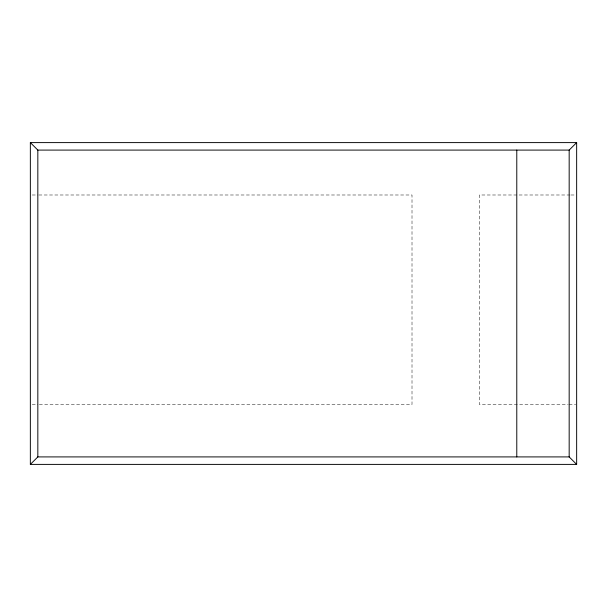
<?xml version="1.0" encoding="UTF-8"?>
<svg xmlns="http://www.w3.org/2000/svg" width="607" height="607" viewBox="0 0 607 607"><rect width="100%" height="100%" fill="white"/><g stroke="black" fill="none" stroke-linecap="round" stroke-linejoin="round"><path stroke-width="0.46" stroke-dasharray="3.04 2.28" d="M32.247 194.991L37.93 194.991M38.871 194.991L412.009 194.991L412.009 404.528L38.871 404.528M570.041 194.991L479.363 194.991L479.363 404.528L568.152 404.528M570.982 194.991L575.709 194.991M32.247 404.528L37.93 404.528M569.093 404.528L575.709 404.528"/><path stroke-width="0.91" d="M30.35 464.393L37.831 456.912L569.169 456.912L576.65 464.393L576.65 142.607L30.35 142.607L30.35 464.393L576.65 464.393M30.35 142.607L37.831 150.088L569.169 150.088L576.65 142.607M569.169 150.088L569.169 456.912M516.785 150.088L516.785 456.912M37.831 150.088L37.831 456.912"/></g></svg>
